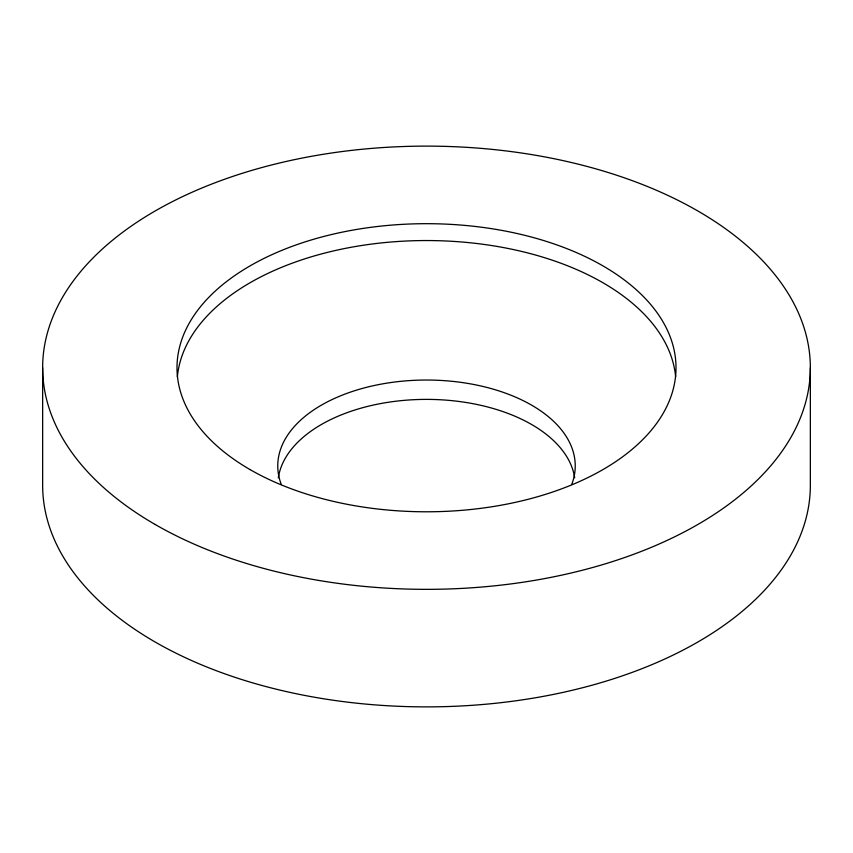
<?xml version="1.0" encoding="UTF-8"?>
<svg xmlns="http://www.w3.org/2000/svg" width="853" height="853" viewBox="0 0 853 853"><rect width="100%" height="100%" fill="white"/><g stroke="black" fill="none" stroke-linecap="round" stroke-linejoin="round"><path stroke-width="1.28" d="M810.35 367.739L810.35 485.261A383.85 221.609 0 0 1 426.5 706.881A383.85 221.609 0 0 1 42.65 485.261L42.65 367.739M278.323 477.797A148.742 85.876 0 0 1 426.5 399.385A148.742 85.876 0 0 1 574.677 477.797M177.36 376.845A249.502 144.05 0 0 1 426.5 240.546A249.502 144.05 0 0 1 675.64 376.845M281.298 484.515A148.742 85.876 0 0 1 426.5 380.033A148.742 85.876 0 0 1 571.702 484.515M155.075 524.435A383.85 221.609 0 0 0 797.267 425.093A383.85 221.609 0 0 0 327.157 153.668A383.85 221.609 0 0 0 155.075 524.435M250.078 469.598A249.502 144.05 0 0 0 667.504 405.015A249.502 144.05 0 0 0 361.928 228.593A249.502 144.05 0 0 0 250.078 469.598"/></g></svg>
